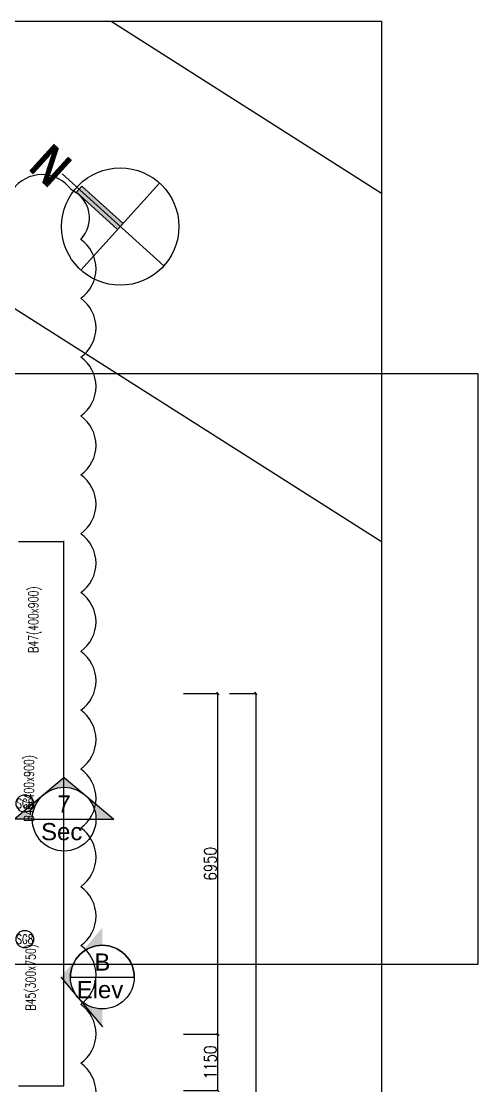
# Model space of a CAD drawing. Extents: x -32840 to 422982, y 280745 to 888746.
# Drawn here: x 114036 to 123344, y 867037 to 888746 of the extents above; entities that cross this region are included whole.
import ezdxf
from ezdxf.enums import TextEntityAlignment as Align

# ---------------------------------------------------------------- set-up
doc = ezdxf.new("R2010")
doc.units = 0
doc.header["$LTSCALE"] = 1000
doc.header["$PDMODE"] = 3
doc.linetypes.add('HIDDEN', pattern=[0.375, 0.25, -0.125])
doc.layers.get('Defpoints').update_dxf_attribs({"linetype": 'HIDDEN'})
doc.layers.add('A-Dim grid', color=3, linetype='Continuous', transparency=0.5)
for name, color, linetype in [('A-DOOR', 1, 'Continuous'), ('a-drive(base)', 22, 'Continuous'), ('A-PLINE', 2, 'Continuous'), ('A-RD', 6, 'Continuous'), ('A-Tag LVl', 2, 'Continuous'), ('A-TAG-DW', 2, 'Continuous'), ('S-BEAM NO', 3, 'Continuous'), ('S-RCWALL', 10, 'Continuous'), ('TIT', 2, 'Continuous')]:
    doc.layers.add(name, color=color, linetype=linetype)
doc.styles.add('Arial', font='arial.ttf')
doc.styles.add('BOLD', font='bold.shx', dxfattribs={"width": 0.8})
doc.styles.add('ROMANS', font='romans.shx', dxfattribs={"width": 0.8})
doc.dimstyles.new('A-Dim Grid', dxfattribs={"dimscale": 100, "dimtxt": 2.5, "dimasz": 0.5, "dimexe": 0, "dimexo": 0, "dimgap": 0.3, "dimtad": 1, "dimdec": 0, "dimlfac": -0.01, "dimzin": 3, "dimdsep": 46, "dimtxsty": 'ROMANS', "dimblk": 'OBLIQUE', "dimcen": 5, "dimclrd": 256, "dimclre": 8, "dimclrt": 4, "dimadec": 0, "dimazin": 0, "dimtfac": 1, "dimtdec": 0, "dimtix": 1, "dimtmove": 1, "dimatfit": 3, "dimfxl": 1, "dimfrac": 2, "dimtolj": 1, "dimtzin": 3, "dimlwd": -1, "dimarcsym": 0})

# ---------------------------------------------------------------- blocks, each defined once
blk = doc.blocks.new('A$C6b1eea8e')
at = {"layer": 'S-BEAM NO', "color": 8, "style": 'ROMANS', "width": 0.7}
for s, p in [('B47(400x900)', (39225.1, 25752.6)), ('B46(400x900)', (39134.8, 22312.7)), ('B45(300x750)', (39168.2, 18459.3))]:
    blk.add_text(s, height=200, rotation=90, dxfattribs=at).set_placement(p, align=Align.TOP_CENTER)
blk = doc.blocks.new('TAG-DOOR-WINOW')
blk.add_circle((0, 0), 2.37)
at = {"color": 6, "style": 'ROMANS', "width": 0.7}
blk.add_attdef('DW', text='', height=2.5, dxfattribs=at).set_placement((0, 0), align=Align.MIDDLE_CENTER)
blk = doc.blocks.new('TAG-SEC-ARROW')
h = blk.add_hatch(color=256)
h.paths.add_polyline_path([(-10.11, 0), (-6.5, 0, -0.2206), (-4.2, 4.96)])
h.paths.add_polyline_path([(0, 8.49), (-4.16, 5, -0.175251), (0, 6.5, -0.175251), (4.16, 5)])
h.paths.add_polyline_path([(4.2, 4.96, -0.2206), (6.5, 0), (10.11, 0)])
for p, q in [((0, 8.49), (-10.11, 0)), ((0, 8.49), (10.11, 0)), ((-6.5, 0), (-10.11, 0)), ((6.5, 0), (46.5, 0))]:
    blk.add_line(p, q)
blk.add_arc((0, 0), 6.5, 0, 180)
blk = doc.blocks.new('TAG-SEC')
blk.add_line((-6.5, 0), (6.5, 0))
blk.add_circle((0, 0), 6.5)
at = {"color": 6, "style": 'Arial'}
blk.add_attdef('88', text='', height=3.5, dxfattribs=at).set_placement((0, 3.08), align=Align.MIDDLE_CENTER)
at = {"color": 6, "style": 'ROMANS', "width": 0.708488}
blk.add_attdef('X8-X-8888', text='', height=1.75, dxfattribs=at).set_placement((-5.58, -2.55), (5.58, -2.55), align=Align.FIT)
blk = doc.blocks.new('A$Ce1edbb18')
at = {"layer": 'A-Tag LVl'}
h = blk.add_hatch(color=256, dxfattribs=at)
h.paths.add_polyline_path([(37112, -96), (37112, 265, -0.2206), (36615, 495)])
h.paths.add_polyline_path([(36263, 915), (36612, 499, -0.175251), (36462, 915, -0.175251), (36612, 1331)])
h.paths.add_polyline_path([(36615, 1335, -0.2206), (37112, 1565), (37112, 1926)])
blk.add_line((36263, 915), (37112, -96), dxfattribs=at)
blk.add_arc((37112, 915), 650, 0, 180, dxfattribs=at)
at = {"layer": 'A-Tag LVl', "xscale": -100, "yscale": 100, "zscale": 100}
blk.add_blockref('TAG-SEC-ARROW', (36332, 4136), dxfattribs=at)
at = {"layer": 'A-Tag LVl'}
ref = blk.add_blockref('TAG-SEC', (36332, 4136), dxfattribs=dict(at, xscale=100, yscale=100, zscale=100))
ref.add_attrib('88', '7', dxfattribs={"layer": '0', "color": 6, "height": 350, "style": 'Arial'}).set_placement((36332, 4445), align=Align.MIDDLE_CENTER)
ref.add_attrib('X8-X-8888', 'Sec', dxfattribs={"layer": '0', "color": 6, "height": 350, "rotation": 360, "style": 'Arial'}).set_placement((36283, 3882), align=Align.MIDDLE_CENTER)
ref = blk.add_blockref('TAG-SEC', (37112, 915), dxfattribs=dict(at, xscale=100, yscale=100, zscale=100))
ref.add_attrib('88', 'B', dxfattribs={"layer": '0', "color": 6, "height": 350, "style": 'Arial'}).set_placement((37112, 1223), align=Align.MIDDLE_CENTER)
ref.add_attrib('X8-X-8888', 'Elev', dxfattribs={"layer": '0', "color": 6, "height": 350, "rotation": 360, "style": 'Arial'}).set_placement((37063, 660), align=Align.MIDDLE_CENTER)
blk = doc.blocks.new('_Oblique')
at = {"color": 0, "linetype": 'ByBlock', "lineweight": -2}
blk.add_line((-0.5, -0.5), (0.5, 0.5), dxfattribs=at)
at = {"color": 0, "linetype": 'ByBlock'}
blk.add_line((-0.5, -0.5), (0.5, 0.5), dxfattribs=at)
blk = doc.blocks.new('*D1386')
at = {"layer": 'A-Dim grid', "color": 8, "lineweight": -2, "transparency": 16777216}
for p, q in [((117343, 875037, 0), (118047, 875037, 0)), ((117343, 868087, 0), (118047, 868087, 0))]:
    blk.add_line(p, q, dxfattribs=at)
at = {"layer": 'A-Dim grid', "transparency": 16777216}
blk.add_line((118047, 868087, 0), (118047, 875037, 0), dxfattribs=at)
at = {"layer": 'Defpoints', "color": 0, "transparency": 16777216}
for p in [(117343, 875037, 0), (118047, 875037, 0), (117343, 868087, 0)]:
    blk.add_point(p, dxfattribs=at)
at = {"layer": 'A-Dim grid', "transparency": 16777216, "xscale": 50, "yscale": 50, "zscale": 50}
for p, rotation in [((118047, 875037, 0), 90), ((118047, 868087, 0), 270)]:
    blk.add_blockref('_Oblique', p, dxfattribs=dict(at, rotation=rotation))
at = {"layer": 'A-Dim grid', "color": 4, "transparency": 16777216, "insert": (117892, 871562, 0), "char_height": 250, "attachment_point": 5, "rotation": 90, "style": 'ROMANS'}
blk.add_mtext('\\A1;6950', dxfattribs=at)
blk = doc.blocks.new('*D1387')
at = {"layer": 'A-Dim grid', "color": 8, "lineweight": -2, "transparency": 16777216}
for p, q in [((118285, 875037, 0), (118823, 875037, 0)), ((118054, 854437, 0), (118823, 854437, 0))]:
    blk.add_line(p, q, dxfattribs=at)
at = {"layer": 'A-Dim grid', "transparency": 16777216}
blk.add_line((118823, 854437, 0), (118823, 875037, 0), dxfattribs=at)
at = {"layer": 'Defpoints', "color": 0, "transparency": 16777216}
for p in [(118285, 875037, 0), (118823, 875037, 0), (118054, 854437, 0)]:
    blk.add_point(p, dxfattribs=at)
at = {"layer": 'A-Dim grid', "transparency": 16777216, "xscale": 50, "yscale": 50, "zscale": 50}
for p, rotation in [((118823, 875037, 0), 90), ((118823, 854437, 0), 270)]:
    blk.add_blockref('_Oblique', p, dxfattribs=dict(at, rotation=rotation))
at = {"layer": 'A-Dim grid', "color": 4, "transparency": 16777216, "insert": (118668, 864737, 0), "char_height": 250, "attachment_point": 5, "rotation": 90, "style": 'ROMANS'}
blk.add_mtext('\\A1;20600', dxfattribs=at)
blk = doc.blocks.new('*D1414')
at = {"layer": 'A-Dim grid', "color": 8, "lineweight": -2, "transparency": 16777216}
for p, q in [((117343, 868087, 0), (118047, 868087, 0)), ((117343, 866937, 0), (118047, 866937, 0))]:
    blk.add_line(p, q, dxfattribs=at)
at = {"layer": 'A-Dim grid', "transparency": 16777216}
blk.add_line((118047, 866937, 0), (118047, 868087, 0), dxfattribs=at)
at = {"layer": 'Defpoints', "color": 0, "transparency": 16777216}
for p in [(117343, 868087, 0), (118047, 868087, 0), (117343, 866937, 0)]:
    blk.add_point(p, dxfattribs=at)
at = {"layer": 'A-Dim grid', "transparency": 16777216, "xscale": 50, "yscale": 50, "zscale": 50}
for p, rotation in [((118047, 868087, 0), 90), ((118047, 866937, 0), 270)]:
    blk.add_blockref('_Oblique', p, dxfattribs=dict(at, rotation=rotation))
at = {"layer": 'A-Dim grid', "color": 4, "transparency": 16777216, "insert": (117892, 867512, 0), "char_height": 250, "attachment_point": 5, "rotation": 90, "style": 'ROMANS'}
blk.add_mtext('\\A1;1150', dxfattribs=at)

msp = doc.modelspace()

# ---------------------------------------------------------------- linework, layer by layer
at = {"elevation": 0}
msp.add_lwpolyline([(68502.7, 888746), (121379.6, 888746), (121379.6, 841172.2), (68502.7, 841172.2)], close=True, dxfattribs=at)
at = {"layer": 'A-DOOR'}
msp.add_lwpolyline([(105227.2, 881563.6), (123344.1, 881563.6), (123344.1, 869511.4), (105227.2, 869511.4)], close=True, dxfattribs=at)
at = {"layer": 'a-drive(base)', "elevation": 0}
for points in [[(115868.4, 888746), (121379.6, 885243.7)], [(115868.4, 888746), (121379.6, 885243.7)], [(112656.1, 883678.3), (121379.6, 878134.7)]]:
    msp.add_lwpolyline(points, dxfattribs=at)
at = {"layer": 'A-PLINE', "elevation": 0}
msp.add_lwpolyline([(115247.5, 866296, 0.5205671), (115247.5, 867496, 0.5205671), (115247.5, 868696, 0.5205671), (115247.5, 869896, 0.5205671), (115247.5, 871096, 0.5205671), (115247.5, 872296, 0.5205671), (115247.5, 873496, 0.5205671), (115247.5, 874696, 0.5205671), (115247.5, 875896, 0.5205671), (115247.5, 877096, 0.5205671), (115247.5, 878296, 0.5205671), (115247.5, 879496, 0.5205671), (115247.5, 880696, 0.5205671), (115247.5, 881896, 0.5205671), (115247.5, 883096, 0.5205671), (115247.5, 884296, 0.5205671), (115057.2, 885305.7, 0.5205671), (113857.2, 885305.7, 0.5205671)], format="xyb", dxfattribs=at)
at = {"layer": 'S-RCWALL', "elevation": 0}
for points in [[(113977.6, 867037.1), (114901.8, 867037.1), (114901.8, 878151.4)], [(113977.6, 878137.1), (114901.8, 878137.1)]]:
    msp.add_lwpolyline(points, dxfattribs=at)
at = {"layer": 'TIT'}
for p, q in [((116941.2, 883757, 0), (114869.5, 885631.9, 0)), ((116857, 885445.9, 0), (115252.3, 883672.8, 0))]:
    msp.add_line(p, q, dxfattribs=at)
at = {"layer": 'TIT', "elevation": 0}
msp.add_lwpolyline([(116000.3, 884499.3), (116111.4, 884622.1), (115269.7, 885383.8), (115158.6, 885261)], close=True, dxfattribs=at)
at = {"layer": 'TIT'}
msp.add_circle((116054.7, 884559.3, 0), 1195.7, dxfattribs=at)
msp.add_solid([(116000.3, 884499.3, 0), (116111.4, 884622.1, 0), (115158.6, 885261, 0), (115269.7, 885383.8, 0)], dxfattribs=at)

# ---------------------------------------------------------------- block references
msp.add_blockref('A$Ce1edbb18', (78577.6, 868337.1, 0))
at = {"layer": 'A-TAG-DW'}
ref = msp.add_blockref('TAG-DOOR-WINOW', (114109, 872794, 0), dxfattribs=dict(at, xscale=75.00000000000004, yscale=75.00000000000004, zscale=75.00000000000004, rotation=334.3000000001243))
ref.add_attrib('DW', 'SG8', dxfattribs={"layer": '0', "color": 6, "height": 187.5, "style": 'ROMANS', "width": 0.7}).set_placement((114109, 872794, 0), align=Align.MIDDLE_CENTER)
ref = msp.add_blockref('TAG-DOOR-WINOW', (114109, 870025.7, 0), dxfattribs=dict(at, xscale=75.00000000000004, yscale=75.00000000000004, zscale=75.00000000000004, rotation=334.3000000001243))
ref.add_attrib('DW', 'SG8', dxfattribs={"layer": '0', "color": 6, "height": 187.5, "style": 'ROMANS', "width": 0.7}).set_placement((114109, 870025.7, 0), align=Align.MIDDLE_CENTER)
at = {"layer": 'S-RCWALL'}
msp.add_blockref('A$C6b1eea8e', (74957.2, 850789, 0), dxfattribs=at)

# ---------------------------------------------------------------- texts
at = {"layer": 'A-RD', "style": 'BOLD', "width": 0.85}
msp.add_text('N', height=748.7, rotation=317.76755, dxfattribs=at).set_placement((114155.2, 885733.5, 0))

# ---------------------------------------------------------------- dimensions: what is measured, and where the dimension line sits
at = {"layer": 'A-Dim grid'}
for base, p1, p2, picture, middle in [((118047.0787436, 875037.0783083, 0), (117343.1151967, 868087.0783092, 0), (117343.1151967, 875037.0783083, 0), '*D1386', (117892.0787436, 871562.0783088, 0)), ((118823.3, 875037.1, 0), (118054.3, 854437.1, 0), (118285.4, 875037.1, 0), '*D1387', (118668.3, 864737.1, 0)), ((118047.0787436, 868087.0783092, 0), (117343.1151967, 866937.0783088, 0), (117343.1151967, 868087.0783092, 0), '*D1414', (117892.0787436, 867512.078309, 0))]:
    dim = msp.add_linear_dim(base=base, p1=p1, p2=p2, angle=90, dimstyle='A-Dim Grid', dxfattribs=at)
    dim.commit()
    dim.dimension.update_dxf_attribs({"geometry": picture, "text_midpoint": middle})

doc.saveas('drawing.dxf')
